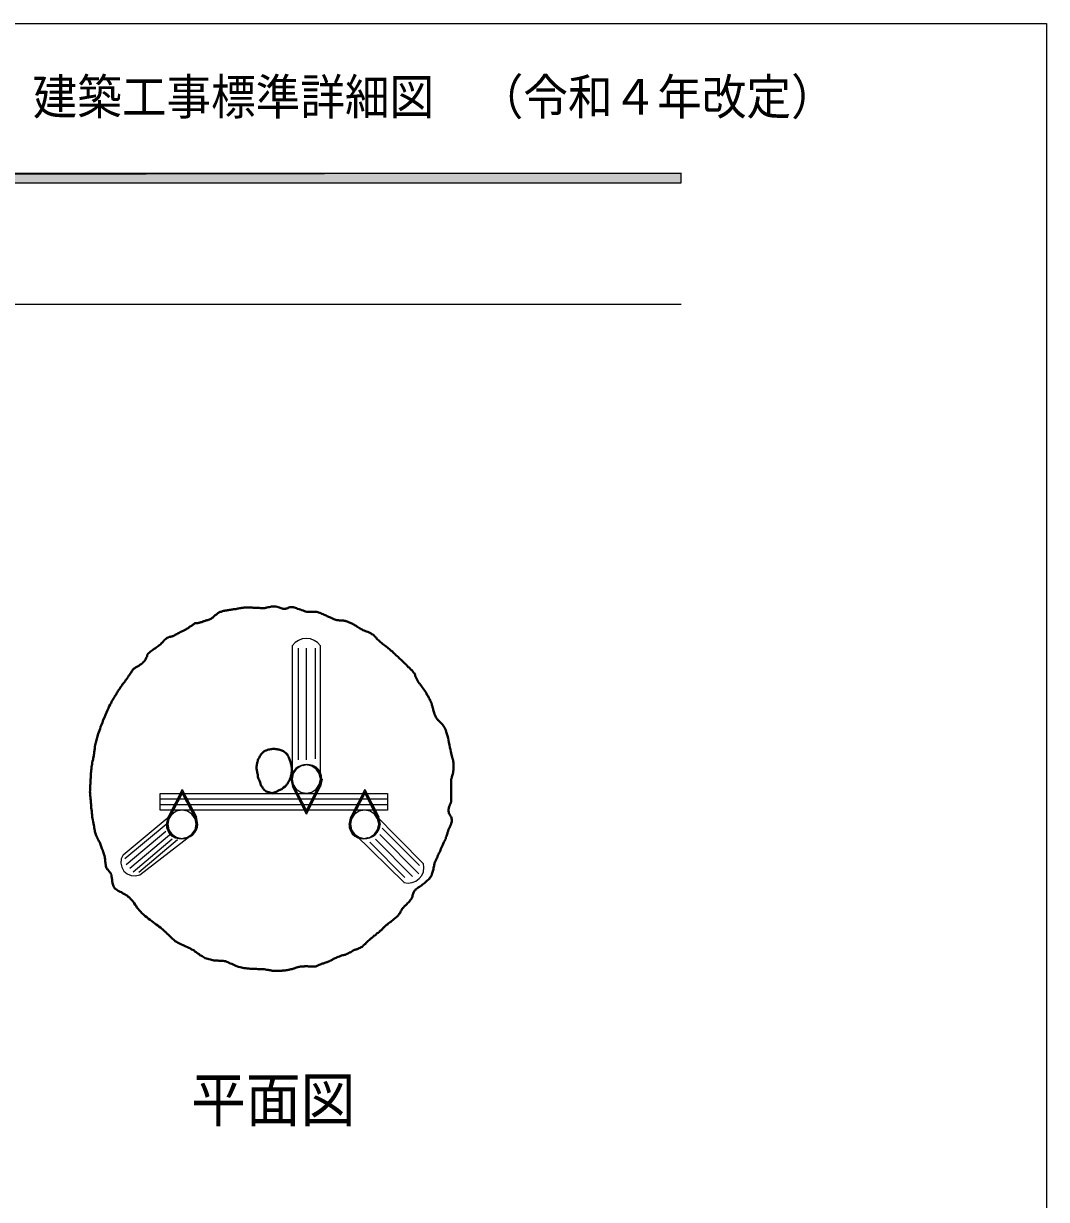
# Model space of a CAD drawing. Header units: millimetres. Extents: x 0 to 420, y 0 to 297.
# Drawn here: x 347.4 to 420.2, y 213.3 to 297 of the extents above; entities that cross this region are included whole.
import ezdxf
from ezdxf.enums import TextEntityAlignment as Align

# ---------------------------------------------------------------- set-up
doc = ezdxf.new("R2010")
doc.units = ezdxf.units.MM
doc.styles.add('kst32b', font='NotoSansJP-Variable.ttf')

msp = doc.modelspace()

# ---------------------------------------------------------------- hatches: boundary and pattern name
h = msp.add_hatch(color=7)
h.paths.add_polyline_path([(394.166, 285.623), (394.166, 286.321), (26.183, 285.623), (394.166, 285.623)])
h.paths.add_polyline_path([(394.166, 286.321), (26.183, 285.623), (26.183, 286.321), (394.166, 286.321)])

# ---------------------------------------------------------------- linework, layer by layer
at = {"lineweight": 13}
for points in [[(0.191, 0), (0.191, 296.968), (420.158, 296.968), (420.158, 0)], [(368.49, 243.216), (368.411, 243.607), (368.196, 243.927), (367.876, 244.142), (367.485, 244.221), (367.094, 244.142), (366.774, 243.927), (366.559, 243.607), (366.48, 243.216), (366.559, 242.824), (366.774, 242.505), (367.094, 242.289), (367.485, 242.21), (367.876, 242.289), (368.196, 242.505), (368.411, 242.824)], [(359.643, 239.998), (359.564, 240.39), (359.348, 240.709), (359.029, 240.925), (358.637, 241.004), (358.246, 240.925), (357.926, 240.709), (357.711, 240.39), (357.632, 239.998), (357.711, 239.607), (357.926, 239.287), (358.246, 239.072), (358.637, 238.993), (359.029, 239.072), (359.348, 239.287), (359.564, 239.607)], [(372.639, 239.998), (372.56, 240.39), (372.345, 240.709), (372.025, 240.925), (371.634, 241.004), (371.242, 240.925), (370.923, 240.709), (370.707, 240.39), (370.628, 239.998), (370.707, 239.607), (370.923, 239.287), (371.242, 239.072), (371.634, 238.993), (372.025, 239.072), (372.345, 239.287), (372.56, 239.607)]]:
    msp.add_lwpolyline(points, close=True, dxfattribs=at)
at = {"lineweight": 0}
for points in [[(394.166, 285.623), (394.166, 286.321), (26.183, 285.623)], [(394.166, 286.321), (26.183, 285.623), (26.183, 286.321)]]:
    msp.add_lwpolyline(points, close=True, dxfattribs=at)
at = {"lineweight": 13}
for points in [[(394.166, 276.987), (26.183, 276.987)], [(368.488, 252.704), (368.289, 252.92), (368.048, 253.081), (367.777, 253.182), (367.485, 253.217), (367.193, 253.182), (366.922, 253.081), (366.681, 252.92), (366.482, 252.704)], [(366.501, 243.205), (366.501, 252.688)], [(368.491, 243.205), (368.491, 252.688)], [(366.924, 244.581), (366.924, 252.539)], [(367.496, 244.581), (367.496, 252.518)], [(368.131, 244.644), (368.131, 252.539)], [(367.536, 244.24), (367.319, 244.232), (367.11, 244.183), (366.915, 244.094), (366.739, 243.966), (366.592, 243.806), (366.481, 243.623), (366.407, 243.421), (366.375, 243.206)], [(367.529, 244.242), (367.109, 244.167), (366.76, 243.947), (366.518, 243.613), (366.417, 243.198)], [(368.595, 243.204), (368.577, 243.453), (368.498, 243.687), (368.364, 243.893), (368.179, 244.062), (367.958, 244.179), (367.719, 244.236), (367.472, 244.232), (367.231, 244.165)], [(368.532, 243.209), (368.51, 243.446), (368.433, 243.668), (368.306, 243.865), (368.133, 244.029), (367.925, 244.146), (367.699, 244.209), (367.464, 244.217), (367.231, 244.168)], [(366.374, 243.205), (366.501, 242.697)], [(366.564, 242.718), (366.437, 243.205)], [(367.496, 240.729), (366.501, 242.697)], [(367.496, 240.855), (366.564, 242.718)], [(367.496, 241.004), (366.607, 242.739)], [(367.496, 240.855), (368.448, 242.718), (368.554, 243.205)], [(367.496, 241.004), (368.385, 242.739)], [(367.496, 240.729), (368.491, 242.697)], [(368.618, 243.205), (368.491, 242.697)], [(373.274, 241.004), (357.082, 241.004), (357.082, 242.189), (373.274, 242.189)], [(357.082, 241.808), (373.274, 241.808)], [(358.648, 242.337), (357.717, 240.474), (357.59, 239.988)], [(358.648, 242.464), (357.653, 240.517)], [(358.648, 242.189), (357.759, 240.453)], [(358.648, 242.464), (359.664, 240.517)], [(358.648, 242.337), (359.6, 240.474)], [(358.648, 242.189), (359.558, 240.453)], [(371.644, 242.337), (370.692, 240.474), (370.586, 239.988)], [(371.644, 242.464), (370.65, 240.517)], [(371.644, 242.189), (370.755, 240.453)], [(371.644, 242.464), (372.639, 240.517)], [(371.644, 242.337), (372.576, 240.474)], [(371.644, 242.189), (372.533, 240.453)], [(373.274, 242.189), (373.274, 241.004)], [(357.082, 241.406), (373.274, 241.406)], [(358.013, 240.771), (354.457, 237.807)], [(357.547, 239.988), (357.653, 240.517)], [(359.6, 240.474), (359.728, 239.988)], [(359.77, 239.988), (359.664, 240.517)], [(370.523, 239.988), (370.65, 240.517)], [(372.343, 240.707), (375.835, 237.194)], [(372.576, 240.474), (372.703, 239.988)], [(372.766, 239.988), (372.639, 240.517)], [(354.563, 237.554), (357.505, 240.009)], [(354.669, 237.13), (357.484, 239.501)], [(357.528, 240.01), (357.546, 239.76), (357.625, 239.527), (357.759, 239.32), (357.943, 239.152), (358.164, 239.034), (358.404, 238.977), (358.65, 238.982), (358.891, 239.048)], [(357.59, 240.005), (357.612, 239.768), (357.689, 239.546), (357.817, 239.348), (357.99, 239.185), (358.197, 239.068), (358.424, 239.004), (358.658, 238.996), (358.892, 239.046)], [(358.593, 238.972), (359.014, 239.046), (359.362, 239.267), (359.604, 239.601), (359.705, 240.016)], [(358.608, 238.974), (358.825, 238.981), (359.034, 239.031), (359.229, 239.12), (359.405, 239.248), (359.552, 239.407), (359.663, 239.591), (359.736, 239.793), (359.768, 240.008)], [(370.524, 240.01), (370.542, 239.76), (370.621, 239.527), (370.755, 239.32), (370.94, 239.152), (371.161, 239.034), (371.4, 238.977), (371.647, 238.982), (371.888, 239.048)], [(370.565, 240.005), (370.587, 239.768), (370.664, 239.546), (370.792, 239.348), (370.965, 239.185), (371.173, 239.068), (371.399, 239.004), (371.634, 238.996), (371.867, 239.046)], [(370.946, 239.289), (374.481, 235.839)], [(371.568, 238.972), (371.989, 239.046), (372.337, 239.267), (372.58, 239.601), (372.681, 240.016)], [(371.583, 238.974), (371.8, 238.981), (372.009, 239.031), (372.204, 239.12), (372.38, 239.248), (372.527, 239.407), (372.638, 239.591), (372.711, 239.793), (372.744, 240.008)], [(372.893, 239.712), (375.539, 237.067)], [(354.923, 236.876), (357.738, 239.247)], [(355.155, 236.622), (357.95, 238.972)], [(355.558, 236.601), (358.309, 238.908)], [(359.283, 239.204), (355.642, 236.389)], [(372.004, 238.718), (374.502, 236.22)], [(372.406, 238.929), (375.052, 236.283)], [(372.724, 239.268), (375.497, 236.474)], [(354.451, 237.825), (354.321, 237.541), (354.289, 237.238), (354.353, 236.941), (354.511, 236.672), (354.747, 236.468), (355.028, 236.352), (355.332, 236.329), (355.634, 236.405)], [(374.431, 235.863), (374.722, 235.818), (375.01, 235.85), (375.28, 235.955), (375.517, 236.129), (375.7, 236.36), (375.814, 236.626), (375.856, 236.912), (375.822, 237.204)]]:
    msp.add_lwpolyline(points, dxfattribs=at)
at = {"lineweight": 30}
msp.add_lwpolyline([(355.939, 251.587), (356.002, 251.65), (356.045, 251.714), (356.066, 251.778), (356.087, 251.841), (356.129, 251.904), (356.15, 251.968), (356.171, 252.031), (356.193, 252.074), (356.235, 252.137), (356.298, 252.201), (356.341, 252.243), (356.404, 252.285), (356.468, 252.349), (356.531, 252.391), (356.595, 252.434), (356.658, 252.476), (356.743, 252.518), (356.806, 252.582), (356.87, 252.624), (356.934, 252.666), (356.997, 252.709), (357.039, 252.751), (357.103, 252.793), (357.145, 252.857), (357.209, 252.899), (357.251, 252.942), (357.293, 253.005), (357.336, 253.047), (357.378, 253.09), (357.441, 253.153), (357.484, 253.196), (357.526, 253.217), (357.59, 253.259), (357.653, 253.28), (357.717, 253.323), (357.759, 253.344), (357.822, 253.344), (357.865, 253.365), (357.928, 253.365), (357.95, 253.386), (357.992, 253.386), (358.013, 253.386), (358.034, 253.407), (358.055, 253.407), (358.077, 253.429), (358.098, 253.429), (358.119, 253.45), (358.161, 253.471), (358.204, 253.492), (358.246, 253.513), (358.288, 253.534), (358.33, 253.577), (358.394, 253.598), (358.436, 253.619), (358.5, 253.661), (358.563, 253.682), (358.606, 253.704), (358.669, 253.746), (358.712, 253.767), (358.775, 253.788), (358.817, 253.809), (358.86, 253.831), (358.902, 253.852), (358.944, 253.873), (358.987, 253.915), (359.029, 253.937), (359.071, 253.958), (359.114, 253.979), (359.135, 254), (359.177, 254.042), (359.22, 254.063), (359.262, 254.085), (359.304, 254.127), (359.346, 254.148), (359.389, 254.169), (359.431, 254.212), (359.473, 254.233), (359.495, 254.254), (359.537, 254.275), (359.579, 254.296), (359.622, 254.296), (359.664, 254.296), (359.685, 254.317), (359.728, 254.317), (359.77, 254.317), (359.812, 254.339), (359.854, 254.339), (359.897, 254.36), (359.939, 254.36), (359.981, 254.381), (360.045, 254.381), (360.087, 254.402), (360.109, 254.423), (360.151, 254.423), (360.193, 254.445), (360.214, 254.445), (360.236, 254.445), (360.257, 254.466), (360.278, 254.466), (360.299, 254.466), (360.341, 254.487), (360.362, 254.487), (360.405, 254.508), (360.447, 254.508), (360.489, 254.529), (360.532, 254.55), (360.595, 254.571), (360.638, 254.593), (360.68, 254.614), (360.744, 254.635), (360.786, 254.677), (360.828, 254.72), (360.871, 254.741), (360.913, 254.783), (360.955, 254.825), (360.997, 254.868), (361.04, 254.91), (361.082, 254.931), (361.146, 254.974), (361.188, 255.016), (361.252, 255.037), (361.294, 255.079), (361.357, 255.101), (361.421, 255.122), (361.463, 255.143), (361.527, 255.164), (361.59, 255.185), (361.654, 255.185), (361.717, 255.206), (361.759, 255.206), (361.823, 255.206), (361.887, 255.228), (361.95, 255.228), (362.014, 255.249), (362.056, 255.249), (362.119, 255.249), (362.183, 255.27), (362.246, 255.27), (362.289, 255.291), (362.352, 255.291), (362.416, 255.312), (362.479, 255.312), (362.543, 255.333), (362.606, 255.355), (362.67, 255.355), (362.754, 255.376), (362.818, 255.376), (362.881, 255.397), (362.945, 255.397), (362.987, 255.397), (363.051, 255.418), (363.093, 255.418), (363.157, 255.418), (363.199, 255.418), (363.22, 255.418), (363.262, 255.418), (363.284, 255.418), (363.305, 255.418), (363.326, 255.418), (363.347, 255.418), (363.368, 255.418), (363.389, 255.418), (363.432, 255.418), (363.474, 255.418), (363.537, 255.418), (363.622, 255.418), (363.707, 255.397), (363.813, 255.397), (363.918, 255.397), (364.024, 255.397), (364.13, 255.397), (364.215, 255.376), (364.3, 255.376), (364.363, 255.376), (364.405, 255.376), (364.448, 255.376), (364.469, 255.376), (364.511, 255.376), (364.532, 255.376), (364.575, 255.397), (364.638, 255.397), (364.68, 255.418), (364.765, 255.439), (364.85, 255.439), (364.934, 255.46), (365.019, 255.482), (365.125, 255.482), (365.231, 255.482), (365.316, 255.482), (365.4, 255.46), (365.485, 255.439), (365.57, 255.418), (365.633, 255.397), (365.696, 255.376), (365.76, 255.355), (365.823, 255.333), (365.887, 255.333), (365.95, 255.333), (366.014, 255.333), (366.056, 255.355), (366.099, 255.355), (366.162, 255.376), (366.205, 255.397), (366.247, 255.418), (366.31, 255.439), (366.353, 255.439), (366.395, 255.439), (366.459, 255.439), (366.501, 255.439), (366.564, 255.439), (366.628, 255.418), (366.712, 255.397), (366.776, 255.376), (366.861, 255.333), (366.966, 255.312), (367.051, 255.27), (367.157, 255.228), (367.263, 255.206), (367.348, 255.164), (367.432, 255.143), (367.517, 255.122), (367.602, 255.122), (367.665, 255.101), (367.729, 255.101), (367.771, 255.122), (367.834, 255.122), (367.877, 255.122), (367.919, 255.122), (367.982, 255.122), (368.046, 255.122), (368.109, 255.122), (368.173, 255.122), (368.237, 255.101), (368.3, 255.079), (368.364, 255.058), (368.448, 255.037), (368.512, 255.016), (368.596, 254.974), (368.681, 254.953), (368.745, 254.91), (368.829, 254.868), (368.893, 254.847), (368.977, 254.804), (369.062, 254.762), (369.147, 254.741), (369.21, 254.698), (369.295, 254.656), (369.358, 254.635), (369.443, 254.593), (369.507, 254.571), (369.591, 254.55), (369.655, 254.529), (369.718, 254.508), (369.782, 254.508), (369.845, 254.487), (369.887, 254.487), (369.951, 254.487), (369.993, 254.487), (370.057, 254.487), (370.099, 254.487), (370.141, 254.487), (370.184, 254.466), (370.247, 254.466), (370.29, 254.445), (370.332, 254.445), (370.395, 254.423), (370.438, 254.402), (370.501, 254.381), (370.544, 254.36), (370.607, 254.339), (370.671, 254.317), (370.713, 254.275), (370.777, 254.254), (370.84, 254.212), (370.904, 254.19), (370.967, 254.148), (371.03, 254.106), (371.073, 254.063), (371.136, 254.042), (371.2, 254), (371.263, 253.958), (371.306, 253.915), (371.39, 253.873), (371.454, 253.852), (371.517, 253.809), (371.602, 253.788), (371.687, 253.746), (371.771, 253.725), (371.856, 253.682), (371.92, 253.661), (372.004, 253.619), (372.089, 253.577), (372.152, 253.534), (372.216, 253.492), (372.279, 253.45), (372.343, 253.386), (372.385, 253.344), (372.449, 253.28), (372.491, 253.217), (372.555, 253.153), (372.618, 253.09), (372.682, 253.026), (372.766, 252.963), (372.83, 252.899), (372.914, 252.836), (372.999, 252.772), (373.084, 252.709), (373.168, 252.645), (373.253, 252.582), (373.316, 252.518), (373.401, 252.455), (373.465, 252.391), (373.528, 252.328), (373.613, 252.285), (373.676, 252.222), (373.74, 252.158), (373.803, 252.095), (373.867, 252.031), (373.952, 251.968), (374.015, 251.904), (374.079, 251.841), (374.142, 251.778), (374.205, 251.714), (374.29, 251.65), (374.354, 251.587), (374.396, 251.523), (374.459, 251.481), (374.523, 251.418), (374.587, 251.354), (374.629, 251.291), (374.692, 251.248), (374.735, 251.185), (374.798, 251.142), (374.841, 251.1), (374.883, 251.058), (374.946, 250.994), (374.989, 250.952), (375.031, 250.91), (375.073, 250.867), (375.095, 250.825), (375.137, 250.783), (375.158, 250.762), (375.179, 250.719), (375.2, 250.677), (375.221, 250.634), (375.243, 250.592), (375.243, 250.55), (375.264, 250.507), (375.285, 250.465), (375.306, 250.423), (375.327, 250.359), (375.348, 250.317), (375.37, 250.275), (375.391, 250.232), (375.412, 250.19), (375.433, 250.169), (375.454, 250.126), (375.475, 250.105), (375.475, 250.084), (375.497, 250.084), (375.497, 250.063), (375.518, 250.042), (375.539, 250.021), (375.56, 249.978), (375.602, 249.936), (375.624, 249.894), (375.687, 249.83), (375.73, 249.746), (375.793, 249.661), (375.857, 249.576), (375.92, 249.491), (375.984, 249.386), (376.047, 249.301), (376.089, 249.195), (376.153, 249.111), (376.195, 249.005), (376.259, 248.92), (376.301, 248.814), (376.343, 248.729), (376.364, 248.645), (376.407, 248.581), (376.428, 248.497), (376.449, 248.433), (376.47, 248.37), (376.47, 248.327), (376.491, 248.264), (376.513, 248.2), (376.513, 248.137), (376.534, 248.073), (376.555, 247.989), (376.576, 247.925), (376.618, 247.84), (376.64, 247.777), (376.682, 247.692), (376.703, 247.629), (376.745, 247.544), (376.788, 247.502), (376.83, 247.438), (376.873, 247.396), (376.915, 247.354), (376.957, 247.311), (377, 247.269), (377.042, 247.227), (377.084, 247.184), (377.127, 247.142), (377.169, 247.1), (377.232, 247.036), (377.275, 246.951), (377.317, 246.888), (377.359, 246.782), (377.402, 246.697), (377.444, 246.571), (377.486, 246.443), (377.529, 246.295), (377.571, 246.126), (377.613, 245.978), (377.634, 245.808), (377.677, 245.639), (377.698, 245.47), (377.74, 245.322), (377.761, 245.173), (377.783, 245.046), (377.825, 244.941), (377.846, 244.856), (377.867, 244.771), (377.889, 244.687), (377.91, 244.623), (377.931, 244.538), (377.931, 244.475), (377.952, 244.39), (377.952, 244.306), (377.952, 244.221), (377.952, 244.136), (377.952, 244.052), (377.952, 243.946), (377.952, 243.861), (377.931, 243.776), (377.931, 243.692), (377.91, 243.586), (377.889, 243.522), (377.867, 243.438), (377.846, 243.374), (377.846, 243.29), (377.825, 243.247), (377.804, 243.205), (377.804, 243.163), (377.783, 243.12), (377.783, 243.099), (377.783, 243.078), (377.783, 243.036), (377.783, 242.993), (377.783, 242.951), (377.783, 242.887), (377.783, 242.803), (377.783, 242.697), (377.804, 242.591), (377.804, 242.464), (377.804, 242.337), (377.804, 242.231), (377.804, 242.104), (377.804, 241.998), (377.804, 241.914), (377.804, 241.829), (377.804, 241.766), (377.804, 241.702), (377.783, 241.66), (377.783, 241.596), (377.761, 241.554), (377.761, 241.512), (377.74, 241.469), (377.719, 241.427), (377.698, 241.385), (377.677, 241.321), (377.656, 241.279), (377.656, 241.237), (377.634, 241.173), (377.634, 241.131), (377.613, 241.067), (377.613, 241.025), (377.613, 240.961), (377.613, 240.919), (377.634, 240.855), (377.634, 240.813), (377.656, 240.75), (377.677, 240.707), (377.698, 240.665), (377.74, 240.601), (377.761, 240.559), (377.783, 240.517), (377.825, 240.453), (377.825, 240.411), (377.846, 240.347), (377.846, 240.284), (377.846, 240.199), (377.825, 240.136), (377.804, 240.051), (377.761, 239.966), (377.74, 239.903), (377.698, 239.818), (377.677, 239.755), (377.656, 239.712), (377.634, 239.67), (377.613, 239.628), (377.592, 239.607), (377.592, 239.586), (377.571, 239.564), (377.571, 239.543), (377.571, 239.501), (377.55, 239.458), (377.529, 239.416), (377.529, 239.374), (377.507, 239.289), (377.486, 239.226), (377.465, 239.141), (377.423, 239.078), (377.402, 238.972), (377.359, 238.887), (377.317, 238.802), (377.275, 238.718), (377.232, 238.612), (377.19, 238.527), (377.148, 238.442), (377.105, 238.337), (377.063, 238.252), (377.042, 238.167), (377, 238.083), (376.957, 237.998), (376.915, 237.934), (376.894, 237.85), (376.851, 237.786), (376.83, 237.702), (376.809, 237.638), (376.767, 237.596), (376.745, 237.532), (376.724, 237.49), (376.703, 237.426), (376.682, 237.384), (376.661, 237.342), (376.64, 237.278), (376.618, 237.236), (376.597, 237.172), (376.576, 237.109), (376.576, 237.046), (376.555, 236.961), (376.534, 236.897), (376.534, 236.813), (376.513, 236.728), (376.491, 236.664), (376.47, 236.601), (376.449, 236.516), (376.428, 236.453), (376.407, 236.389), (376.364, 236.326), (376.343, 236.262), (376.301, 236.22), (376.259, 236.156), (376.216, 236.093), (376.153, 236.051), (376.089, 235.987), (376.026, 235.924), (375.962, 235.881), (375.899, 235.818), (375.835, 235.754), (375.751, 235.712), (375.687, 235.648), (375.602, 235.606), (375.539, 235.543), (375.454, 235.5), (375.391, 235.458), (375.327, 235.395), (375.264, 235.352), (375.221, 235.289), (375.158, 235.246), (375.137, 235.183), (375.116, 235.119), (375.095, 235.056), (375.073, 234.992), (375.052, 234.929), (375.031, 234.865), (375.01, 234.802), (374.989, 234.738), (374.946, 234.675), (374.904, 234.611), (374.862, 234.548), (374.798, 234.484), (374.756, 234.421), (374.692, 234.379), (374.65, 234.315), (374.587, 234.273), (374.544, 234.23), (374.502, 234.188), (374.459, 234.146), (374.417, 234.103), (374.375, 234.061), (374.332, 234.019), (374.311, 233.976), (374.29, 233.934), (374.248, 233.892), (374.227, 233.849), (374.205, 233.807), (374.184, 233.765), (374.163, 233.701), (374.142, 233.659), (374.1, 233.616), (374.057, 233.553), (374.015, 233.511), (373.973, 233.468), (373.93, 233.405), (373.867, 233.362), (373.803, 233.32), (373.74, 233.278), (373.698, 233.214), (373.634, 233.172), (373.57, 233.13), (373.507, 233.066), (373.443, 233.024), (373.38, 232.981), (373.316, 232.939), (373.253, 232.876), (373.189, 232.833), (373.147, 232.791), (373.084, 232.728), (373.041, 232.685), (372.978, 232.643), (372.936, 232.579), (372.872, 232.537), (372.83, 232.473), (372.766, 232.431), (372.724, 232.389), (372.66, 232.325), (372.597, 232.283), (372.533, 232.241), (372.491, 232.198), (372.427, 232.135), (372.364, 232.092), (372.3, 232.05), (372.237, 231.987), (372.173, 231.944), (372.131, 231.902), (372.068, 231.86), (372.004, 231.796), (371.962, 231.754), (371.898, 231.712), (371.835, 231.648), (371.793, 231.606), (371.75, 231.563), (371.687, 231.5), (371.644, 231.457), (371.602, 231.415), (371.539, 231.373), (371.496, 231.33), (371.454, 231.288), (371.39, 231.246), (371.348, 231.225), (371.306, 231.204), (371.242, 231.182), (371.2, 231.161), (371.157, 231.14), (371.115, 231.119), (371.073, 231.119), (371.03, 231.098), (371.009, 231.098), (370.988, 231.098), (370.967, 231.076), (370.946, 231.076), (370.925, 231.055), (370.882, 231.055), (370.861, 231.034), (370.819, 231.013), (370.755, 230.971), (370.713, 230.949), (370.65, 230.907), (370.586, 230.886), (370.544, 230.865), (370.48, 230.822), (370.438, 230.801), (370.395, 230.78), (370.374, 230.78), (370.353, 230.759), (370.332, 230.759), (370.311, 230.738), (370.29, 230.738), (370.247, 230.717), (370.205, 230.717), (370.141, 230.696), (370.078, 230.674), (369.993, 230.653), (369.93, 230.632), (369.845, 230.59), (369.761, 230.568), (369.676, 230.547), (369.612, 230.505), (369.549, 230.484), (369.485, 230.463), (369.443, 230.42), (369.401, 230.399), (369.358, 230.378), (369.316, 230.357), (369.274, 230.336), (369.231, 230.314), (369.21, 230.293), (369.168, 230.272), (369.125, 230.251), (369.062, 230.23), (369.02, 230.209), (368.977, 230.187), (368.935, 230.187), (368.871, 230.166), (368.808, 230.145), (368.766, 230.124), (368.702, 230.103), (368.639, 230.082), (368.575, 230.061), (368.533, 230.039), (368.469, 230.018), (368.406, 229.997), (368.364, 229.976), (368.3, 229.955), (368.258, 229.933), (368.215, 229.912), (368.152, 229.891), (368.109, 229.891), (368.067, 229.87), (368.025, 229.87), (367.982, 229.87), (367.94, 229.87), (367.919, 229.87), (367.877, 229.87), (367.834, 229.87), (367.792, 229.891), (367.75, 229.891), (367.686, 229.891), (367.644, 229.891), (367.58, 229.912), (367.517, 229.912), (367.453, 229.912), (367.39, 229.912), (367.326, 229.891), (367.263, 229.891), (367.199, 229.891), (367.136, 229.87), (367.072, 229.87), (367.009, 229.849), (366.945, 229.849), (366.882, 229.828), (366.818, 229.806), (366.776, 229.806), (366.712, 229.785), (366.67, 229.764), (366.628, 229.743), (366.586, 229.743), (366.522, 229.722), (366.48, 229.701), (366.437, 229.679), (366.374, 229.679), (366.31, 229.658), (366.268, 229.637), (366.183, 229.637), (366.12, 229.616), (366.056, 229.616), (365.972, 229.595), (365.887, 229.595), (365.802, 229.595), (365.739, 229.574), (365.654, 229.574), (365.57, 229.574), (365.506, 229.574), (365.421, 229.574), (365.358, 229.574), (365.294, 229.574), (365.252, 229.574), (365.21, 229.574), (365.167, 229.574), (365.146, 229.574), (365.125, 229.574), (365.104, 229.574), (365.083, 229.574), (365.04, 229.574), (365.019, 229.595), (364.977, 229.595), (364.913, 229.616), (364.85, 229.616), (364.765, 229.637), (364.68, 229.637), (364.575, 229.658), (364.49, 229.679), (364.384, 229.679), (364.278, 229.701), (364.151, 229.701), (364.045, 229.701), (363.94, 229.722), (363.813, 229.722), (363.707, 229.722), (363.601, 229.722), (363.495, 229.722), (363.389, 229.743), (363.284, 229.743), (363.178, 229.764), (363.072, 229.764), (362.966, 229.785), (362.881, 229.806), (362.775, 229.828), (362.67, 229.849), (362.585, 229.891), (362.479, 229.933), (362.373, 229.976), (362.289, 230.018), (362.183, 230.061), (362.077, 230.103), (361.992, 230.145), (361.908, 230.187), (361.823, 230.209), (361.738, 230.251), (361.654, 230.251), (361.569, 230.272), (361.484, 230.293), (361.421, 230.293), (361.336, 230.293), (361.252, 230.293), (361.188, 230.314), (361.103, 230.314), (361.019, 230.314), (360.913, 230.314), (360.828, 230.336), (360.744, 230.357), (360.659, 230.378), (360.553, 230.399), (360.468, 230.42), (360.384, 230.441), (360.299, 230.484), (360.214, 230.526), (360.151, 230.568), (360.066, 230.611), (359.981, 230.653), (359.918, 230.696), (359.854, 230.759), (359.77, 230.801), (359.706, 230.844), (359.643, 230.907), (359.558, 230.949), (359.495, 231.013), (359.41, 231.055), (359.325, 231.098), (359.241, 231.161), (359.135, 231.204), (359.029, 231.246), (358.923, 231.309), (358.817, 231.352), (358.712, 231.394), (358.606, 231.436), (358.5, 231.5), (358.415, 231.542), (358.309, 231.584), (358.246, 231.627), (358.161, 231.69), (358.098, 231.733), (358.034, 231.796), (357.971, 231.838), (357.907, 231.902), (357.844, 231.965), (357.78, 232.029), (357.717, 232.092), (357.653, 232.156), (357.569, 232.22), (357.505, 232.304), (357.42, 232.368), (357.357, 232.431), (357.272, 232.516), (357.187, 232.579), (357.103, 232.643), (356.997, 232.728), (356.912, 232.791), (356.806, 232.876), (356.701, 232.939), (356.595, 233.024), (356.489, 233.108), (356.383, 233.193), (356.256, 233.278), (356.129, 233.384), (356.023, 233.468), (355.896, 233.574), (355.791, 233.68), (355.685, 233.786), (355.6, 233.892), (355.515, 233.976), (355.431, 234.082), (355.367, 234.188), (355.304, 234.273), (355.24, 234.379), (355.177, 234.463), (355.113, 234.548), (355.05, 234.632), (354.965, 234.696), (354.902, 234.781), (354.817, 234.844), (354.753, 234.908), (354.669, 234.95), (354.584, 235.013), (354.499, 235.056), (354.415, 235.098), (354.33, 235.162), (354.245, 235.183), (354.182, 235.225), (354.097, 235.267), (354.034, 235.31), (353.97, 235.352), (353.907, 235.395), (353.864, 235.437), (353.822, 235.5), (353.78, 235.543), (353.759, 235.606), (353.737, 235.67), (353.716, 235.733), (353.695, 235.797), (353.695, 235.86), (353.674, 235.924), (353.674, 235.987), (353.674, 236.072), (353.653, 236.135), (353.653, 236.199), (353.631, 236.283), (353.631, 236.347), (353.61, 236.411), (353.568, 236.474), (353.547, 236.537), (353.504, 236.58), (353.462, 236.643), (353.399, 236.707), (353.356, 236.77), (353.314, 236.813), (353.272, 236.876), (353.251, 236.94), (353.229, 237.024), (353.208, 237.088), (353.187, 237.172), (353.187, 237.257), (353.166, 237.342), (353.166, 237.426), (353.166, 237.511), (353.145, 237.596), (353.145, 237.659), (353.123, 237.744), (353.102, 237.829), (353.081, 237.892), (353.06, 237.977), (353.018, 238.04), (352.996, 238.125), (352.975, 238.188), (352.933, 238.273), (352.912, 238.337), (352.891, 238.421), (352.87, 238.485), (352.848, 238.548), (352.806, 238.633), (352.785, 238.696), (352.764, 238.76), (352.721, 238.802), (352.7, 238.866), (352.658, 238.929), (352.637, 238.972), (352.616, 239.035), (352.573, 239.099), (352.552, 239.141), (352.531, 239.204), (352.51, 239.268), (352.488, 239.331), (352.467, 239.416), (352.446, 239.48), (352.425, 239.564), (352.404, 239.649), (352.383, 239.755), (352.383, 239.839), (352.362, 239.945), (352.34, 240.051), (352.319, 240.178), (352.298, 240.305), (352.277, 240.411), (352.256, 240.538), (352.235, 240.665), (352.213, 240.792), (352.213, 240.919), (352.192, 241.046), (352.171, 241.173), (352.171, 241.279), (352.171, 241.406), (352.15, 241.512), (352.15, 241.596), (352.15, 241.702), (352.129, 241.787), (352.129, 241.871), (352.129, 241.935), (352.107, 242.02), (352.107, 242.083), (352.107, 242.147), (352.107, 242.231), (352.086, 242.316), (352.107, 242.401), (352.107, 242.485), (352.107, 242.57), (352.107, 242.676), (352.107, 242.782), (352.129, 242.866), (352.129, 242.972), (352.129, 243.078), (352.129, 243.205), (352.15, 243.311), (352.15, 243.417), (352.15, 243.522), (352.15, 243.628), (352.171, 243.734), (352.171, 243.84), (352.192, 243.946), (352.192, 244.073), (352.213, 244.179), (352.235, 244.284), (352.256, 244.39), (352.277, 244.496), (352.319, 244.602), (352.319, 244.687), (352.34, 244.792), (352.362, 244.856), (352.362, 244.941), (352.383, 245.025), (352.383, 245.089), (352.383, 245.152), (352.404, 245.216), (352.404, 245.3), (352.425, 245.364), (352.425, 245.449), (352.446, 245.533), (352.467, 245.618), (352.488, 245.724), (352.51, 245.808), (352.531, 245.893), (352.552, 245.999), (352.573, 246.084), (352.594, 246.168), (352.637, 246.253), (352.658, 246.359), (352.679, 246.443), (352.721, 246.549), (352.764, 246.676), (352.806, 246.782), (352.848, 246.93), (352.912, 247.079), (352.975, 247.248), (353.039, 247.417), (353.123, 247.587), (353.187, 247.777), (353.272, 247.946), (353.335, 248.116), (353.399, 248.264), (353.462, 248.391), (353.526, 248.518), (353.589, 248.624), (353.631, 248.708), (353.674, 248.793), (353.716, 248.856), (353.759, 248.941), (353.801, 248.983), (353.822, 249.047), (353.864, 249.111), (353.886, 249.153), (353.928, 249.195), (353.949, 249.259), (353.991, 249.301), (354.012, 249.364), (354.055, 249.407), (354.076, 249.47), (354.118, 249.534), (354.161, 249.597), (354.224, 249.661), (354.266, 249.746), (354.309, 249.809), (354.372, 249.894), (354.415, 249.957), (354.478, 250.042), (354.542, 250.105), (354.584, 250.19), (354.647, 250.275), (354.711, 250.338), (354.753, 250.423), (354.817, 250.486), (354.859, 250.571), (354.902, 250.634), (354.944, 250.698), (354.986, 250.762), (355.029, 250.804), (355.05, 250.867), (355.092, 250.91), (355.113, 250.952), (355.134, 250.973), (355.134, 250.994), (355.155, 251.015), (355.177, 251.037), (355.177, 251.058), (355.198, 251.079), (355.24, 251.079), (355.282, 251.1), (355.325, 251.142), (355.388, 251.185), (355.473, 251.227), (355.558, 251.27), (355.642, 251.333), (355.727, 251.396), (355.812, 251.439), (355.875, 251.523)], close=True, dxfattribs=at)
msp.add_lwpolyline([(365.125, 242.189), (364.956, 242.231), (364.829, 242.274), (364.723, 242.295), (364.638, 242.337), (364.575, 242.379), (364.511, 242.422), (364.469, 242.464), (364.448, 242.506), (364.405, 242.549), (364.384, 242.57), (364.363, 242.612), (364.342, 242.655), (364.321, 242.697), (364.278, 242.739), (364.257, 242.803), (364.236, 242.845), (364.215, 242.909), (364.194, 242.972), (364.173, 243.036), (364.151, 243.099), (364.13, 243.163), (364.088, 243.226), (364.067, 243.311), (364.045, 243.374), (364.024, 243.459), (364.024, 243.522), (364.003, 243.607), (363.982, 243.671), (363.982, 243.755), (363.961, 243.819), (363.961, 243.882), (363.94, 243.946), (363.94, 244.009), (363.94, 244.073), (363.94, 244.136), (363.961, 244.179), (363.961, 244.221), (363.961, 244.284), (363.982, 244.327), (363.982, 244.369), (364.003, 244.433), (364.024, 244.475), (364.045, 244.517), (364.045, 244.581), (364.067, 244.623), (364.088, 244.665), (364.13, 244.729), (364.151, 244.771), (364.173, 244.835), (364.215, 244.877), (364.236, 244.941), (364.278, 244.983), (364.321, 245.025), (364.363, 245.089), (364.405, 245.131), (364.469, 245.173), (364.511, 245.195), (364.575, 245.237), (364.659, 245.258), (364.723, 245.3), (364.807, 245.322), (364.871, 245.322), (364.956, 245.343), (365.019, 245.343), (365.104, 245.364), (365.167, 245.364), (365.252, 245.364), (365.316, 245.343), (365.4, 245.343), (365.464, 245.322), (365.527, 245.322), (365.591, 245.3), (365.675, 245.279), (365.739, 245.258), (365.802, 245.216), (365.866, 245.195), (365.908, 245.152), (365.972, 245.11), (366.014, 245.068), (366.077, 245.025), (366.12, 244.983), (366.141, 244.92), (366.183, 244.877), (366.205, 244.814), (366.247, 244.75), (366.268, 244.687), (366.289, 244.623), (366.31, 244.56), (366.332, 244.496), (366.353, 244.433), (366.374, 244.369), (366.395, 244.306), (366.416, 244.242), (366.437, 244.179), (366.437, 244.094), (366.459, 244.03), (366.459, 243.946), (366.459, 243.882), (366.459, 243.798), (366.459, 243.734), (366.437, 243.649), (366.437, 243.586), (366.416, 243.501), (366.395, 243.438), (366.374, 243.374), (366.353, 243.311), (366.332, 243.247), (366.31, 243.184), (366.268, 243.12), (366.247, 243.057), (366.205, 242.993), (366.162, 242.909), (366.099, 242.845), (366.056, 242.761), (365.972, 242.697), (365.866, 242.612), (365.739, 242.506), (365.548, 242.422), (365.337, 242.316), (365.062, 242.21)], dxfattribs=at)

# ---------------------------------------------------------------- texts
at = {"style": 'kst32b'}
for s, height, p, p2 in [('建築工事標準詳細図\u3000（令和４年改定）', 2.54, (348.008, 290.486), (405.158, 290.486)), ('平面図', 3.1187, (359.283, 218.842), (370.978, 218.842))]:
    msp.add_text(s, height=height, dxfattribs=at).set_placement(p, p2, align=Align.FIT)

doc.saveas('drawing.dxf')
